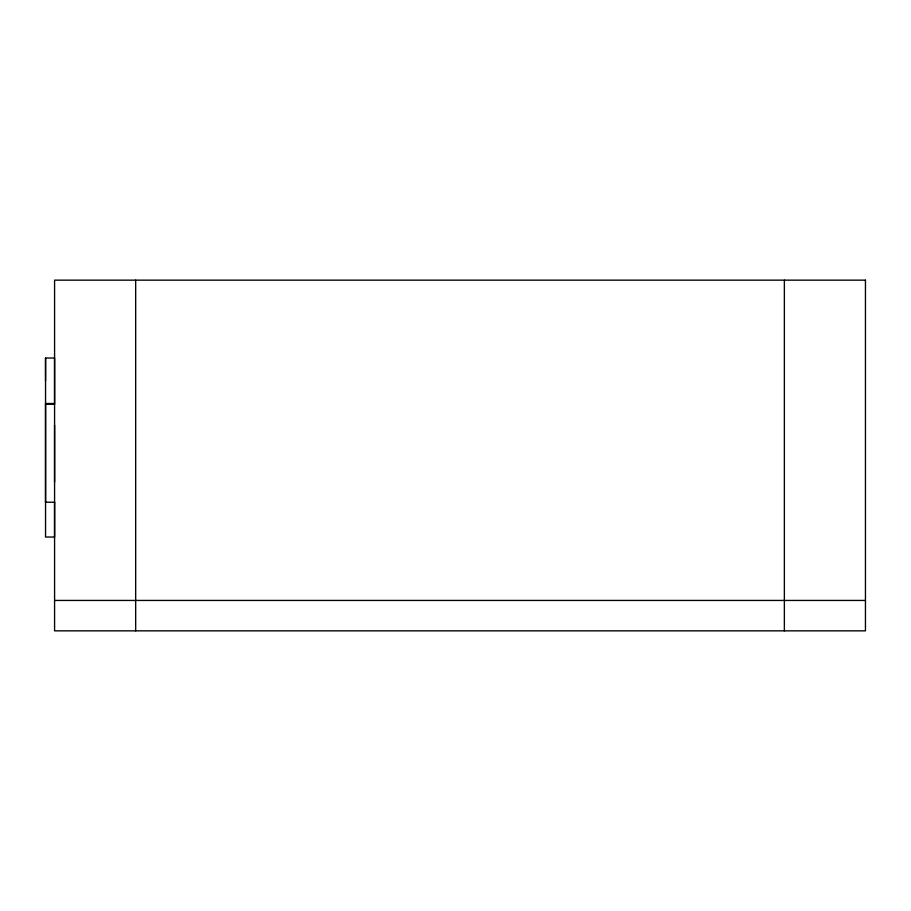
<?xml version="1.0" encoding="UTF-8"?>
<svg xmlns="http://www.w3.org/2000/svg" width="911" height="911" viewBox="0 0 911 911"><rect width="100%" height="100%" fill="white"/><g stroke="black" fill="none" stroke-linecap="round" stroke-linejoin="round"><path stroke-width="1.37" d="M54.58 403.402L54.58 358.023L45.55 358.023L45.55 537.034L54.58 537.034L54.58 502.041M54.58 482.01L54.58 425.243M54.58 403.493L45.55 403.493L45.55 502.405M45.55 404.279L54.58 404.279M45.55 502.234L54.58 502.234M54.58 600.44L865.45 600.44M784.36 280.155L784.36 630.845M135.671 280.155L135.671 630.845M45.55 358.023L45.55 380.935M865.45 280.155L54.58 280.155L54.58 630.845L865.45 630.845L865.45 280.155"/></g></svg>
